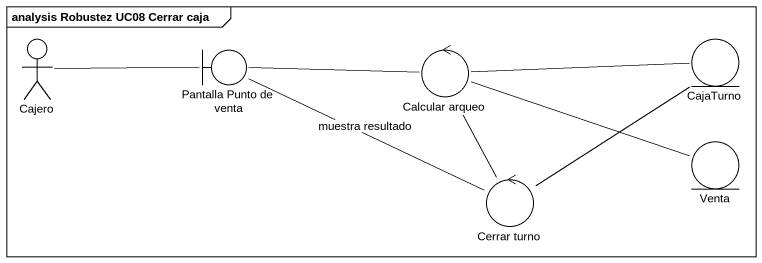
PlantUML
@startuml
mainframe analysis Robustez UC08 Cerrar caja
actor Cajero
boundary "Pantalla Punto de venta" as Pantalla_Punto_de_venta
control "Calcular arqueo" as Calcular_arqueo
entity CajaTurno
entity Venta
control "Cerrar turno" as Cerrar_turno
Cajero -right- Pantalla_Punto_de_venta
Pantalla_Punto_de_venta -right- Calcular_arqueo
Calcular_arqueo -right- CajaTurno
Calcular_arqueo -right- Venta
Calcular_arqueo -- Cerrar_turno
Cerrar_turno -left- Pantalla_Punto_de_venta : muestra resultado
Cerrar_turno -up- CajaTurno
@enduml
